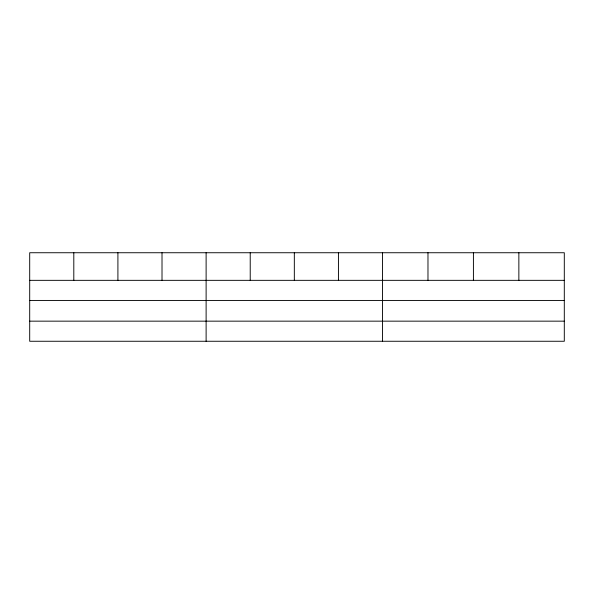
<?xml version="1.0" encoding="UTF-8"?>
<svg xmlns="http://www.w3.org/2000/svg" width="594" height="594" viewBox="0 0 594 594"><rect width="100%" height="100%" fill="white"/><g stroke="black" fill="none" stroke-linecap="round" stroke-linejoin="round"><path stroke-width="0.89" d="M564.3 300.438L564.3 252.74L29.7 252.74L29.7 341.26L564.3 341.26L564.3 300.438L29.7 300.438M29.7 280.338L564.3 280.338M29.7 321.154L564.3 321.154M518.859 252.74L518.859 280.338M473.418 252.74L473.418 280.338M427.977 252.74L427.977 280.338M382.536 252.74L382.536 341.26M338.432 252.74L338.432 280.338M294.327 252.74L294.327 280.338M250.223 252.74L250.223 280.338M206.118 252.74L206.118 341.26M162.013 252.74L162.013 280.338M117.909 252.74L117.909 280.338M73.805 252.74L73.805 280.338"/></g></svg>
